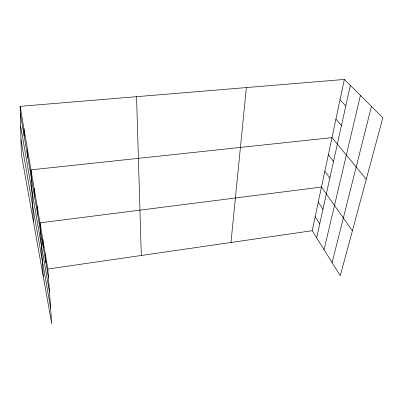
<?xml version="1.0" encoding="UTF-8"?>
<svg xmlns="http://www.w3.org/2000/svg" width="403" height="403" viewBox="0 0 403 403"><rect width="100%" height="100%" fill="white"/><g stroke="black" fill="none" stroke-linecap="round" stroke-linejoin="round"><path stroke-width="0.6" d="M230.974 242.48L246.369 87.567M344.353 79.441L382.85 117.731L340.283 275.738L312.199 230.702L344.353 79.441L20.15 106.337L21.339 154.173L51.695 323.559L47.861 269.028L20.15 106.337M316.642 237.82L350.333 85.391M324.057 249.719L360.418 95.42M332.087 262.595L371.45 106.397M47.861 269.028L312.199 230.702M340.031 99.758L345.799 105.918M335.916 119.132L341.472 125.484M366.272 179.275L331.981 137.635L30.971 169.849L33.373 221.343M328.334 154.812L333.518 161.467M324.833 171.265L329.856 178.04M352.398 230.778L321.483 187.042L39.998 222.859L43.237 276.377M318.264 202.18L322.979 209.157M315.171 216.723L319.745 223.776M20.981 139.851L50.566 307.524M20.639 126.114L49.468 291.913M20.331 113.671L48.461 277.571M45.358 254.313L45.927 262.806M42.738 238.939L43.277 247.361M37.131 206.024L37.595 214.255M34.124 188.372L34.542 196.483M27.55 149.785L27.867 157.573M23.948 128.643L24.2 136.224M136.541 96.68L141.317 255.477"/></g></svg>
